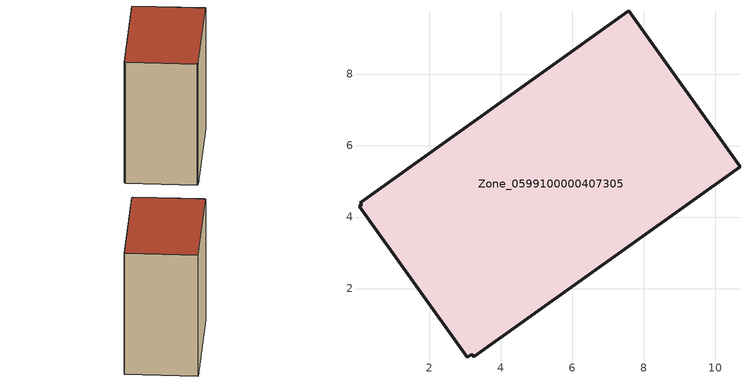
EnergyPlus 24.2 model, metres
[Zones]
Zone_0599100000407305
 floor ground (C_G): 3.24,0.09 3.19,0.17 3.06,0.08 0.04,4.3 0.1,4.34 0.06,4.4 7.57,9.77 10.69,5.41 z0
 wall outside (C_F): 3.19,0.17 3.24,0.09 10.69,5.41 7.57,9.77 0.06,4.4 0.1,4.34 0.04,4.3 3.06,0.08 3.19,0.17 z0:9.67
 roof outside (C_R): 3.06,0.08 3.19,0.17 3.24,0.09 10.69,5.41 7.57,9.77 0.06,4.4 0.1,4.34 0.04,4.3 z9.67
[BUILDING]
Pand.0599100000407305: North Axis=0; Terrain=City; Loads Convergence Tolerance Value=0.04; Temperature Convergence Tolerance Value=0.4; Solar Distribution=FullExterior; Maximum Number of Warmup Days=25; Minimum Number of Warmup Days=1
[Site:Location]
Rotterdam.The.Hague.AP_ZH_NLD Design_Conditions: Latitude=51.96; Longitude=4.45; Time Zone=1; Elevation=-4.5
[SITE:GROUNDTEMPERATURE:BUILDINGSURFACE]
18, 18, 18, 18, 18, 18, 18, 18, 18, 18, 18, 18
[MATERIAL] Thermal Absorptance=0.9; Solar Absorptance=0.7; Visible Absorptance=0.7
Name | Roughness | Thickness | Conductivity | Density | Specific Heat
G.TI.1992-2005 | MediumSmooth | 0.15 | 0.06 | 540 | 1210
F.TI.1992-2005 | Rough | 0.3 | 0.12 | 1920 | 840
R.TI.1992-2005 | MediumRough | 0.2 | 0.08 | 1500 | 1000
[CONSTRUCTION]
C_G: G.TI.1992-2005
C_F: F.TI.1992-2005
C_R: R.TI.1992-2005
[ZONE]
Zone_0599100000407305: Type=1; Multiplier=1; Ceiling Height=Autocalculate; Volume=Autocalculate; Floor Area=autocalculate; Part of Total Floor Area=Yes
[ZONEINFILTRATION:DESIGNFLOWRATE]
Infil_Zone_0599100000407305: Zone or ZoneList or Space or SpaceList=Zone_0599100000407305; Schedule=AlwaysOn; Design Flow Rate Calculation Method=Flow/Area; Flow Rate per Floor Area=0.0015; Constant Term Coefficient=1; Temperature Term Coefficient=0; Velocity Term Coefficient=0; Velocity Squared Term Coefficient=0
[HVACTEMPLATE:ZONE:IDEALLOADSAIRSYSTEM]
Zone_0599100000407305: Maximum Heating Supply Air Temperature=50; Minimum Cooling Supply Air Temperature=13; Maximum Heating Supply Air Humidity Ratio=0.0156; Minimum Cooling Supply Air Humidity Ratio=0.0077; Heating Limit=NoLimit; Cooling Limit=NoLimit; Dehumidification Control Type=ConstantSensibleHeatRatio; Cooling Sensible Heat Ratio=0.7; Dehumidification Setpoint=60; Humidification Control Type=None; Humidification Setpoint=30; Outdoor Air Method=None; Outdoor Air Flow Rate per Person=0.00944; Outdoor Air Flow Rate per Zone Floor Area=0; Outdoor Air Flow Rate per Zone=0; Demand Controlled Ventilation Type=None; Outdoor Air Economizer Type=NoEconomizer; Heat Recovery Type=None; Sensible Heat Recovery Effectiveness=0.7; Latent Heat Recovery Effectiveness=0.65
[ZONECONTROL:THERMOSTAT]
ThermostatControl_Zone_0599100000407305: Zone or ZoneList=Zone_0599100000407305; Control Type Schedule=DualSetpointControlType; Control 1=Thermostat_Zone_0599100000407305; Temperature Difference Between Cutout And Setpoint=0
[THERMOSTATSETPOINT:DUALSETPOINT]
Thermostat_Zone_0599100000407305: Heating Setpoint Temperature Schedule=HeatingSetpoint_Zone_0599100000407305; Cooling Setpoint Temperature Schedule=CoolingSetpoint_Zone_0599100000407305
[SCHEDULE:COMPACT]
HeatingSetpoint_Zone_0599100000407305: Through: 12/31, For: AllDays, Until: 24:00, 21
CoolingSetpoint_Zone_0599100000407305: Through: 12/31, For: AllDays, Until: 24:00, 24
DualSetpointControlType: Through: 12/31, For: AllDays, Until: 24:00, 4
AlwaysOn: Through: 12/31, For: AllDays, Until: 24:00, 1
